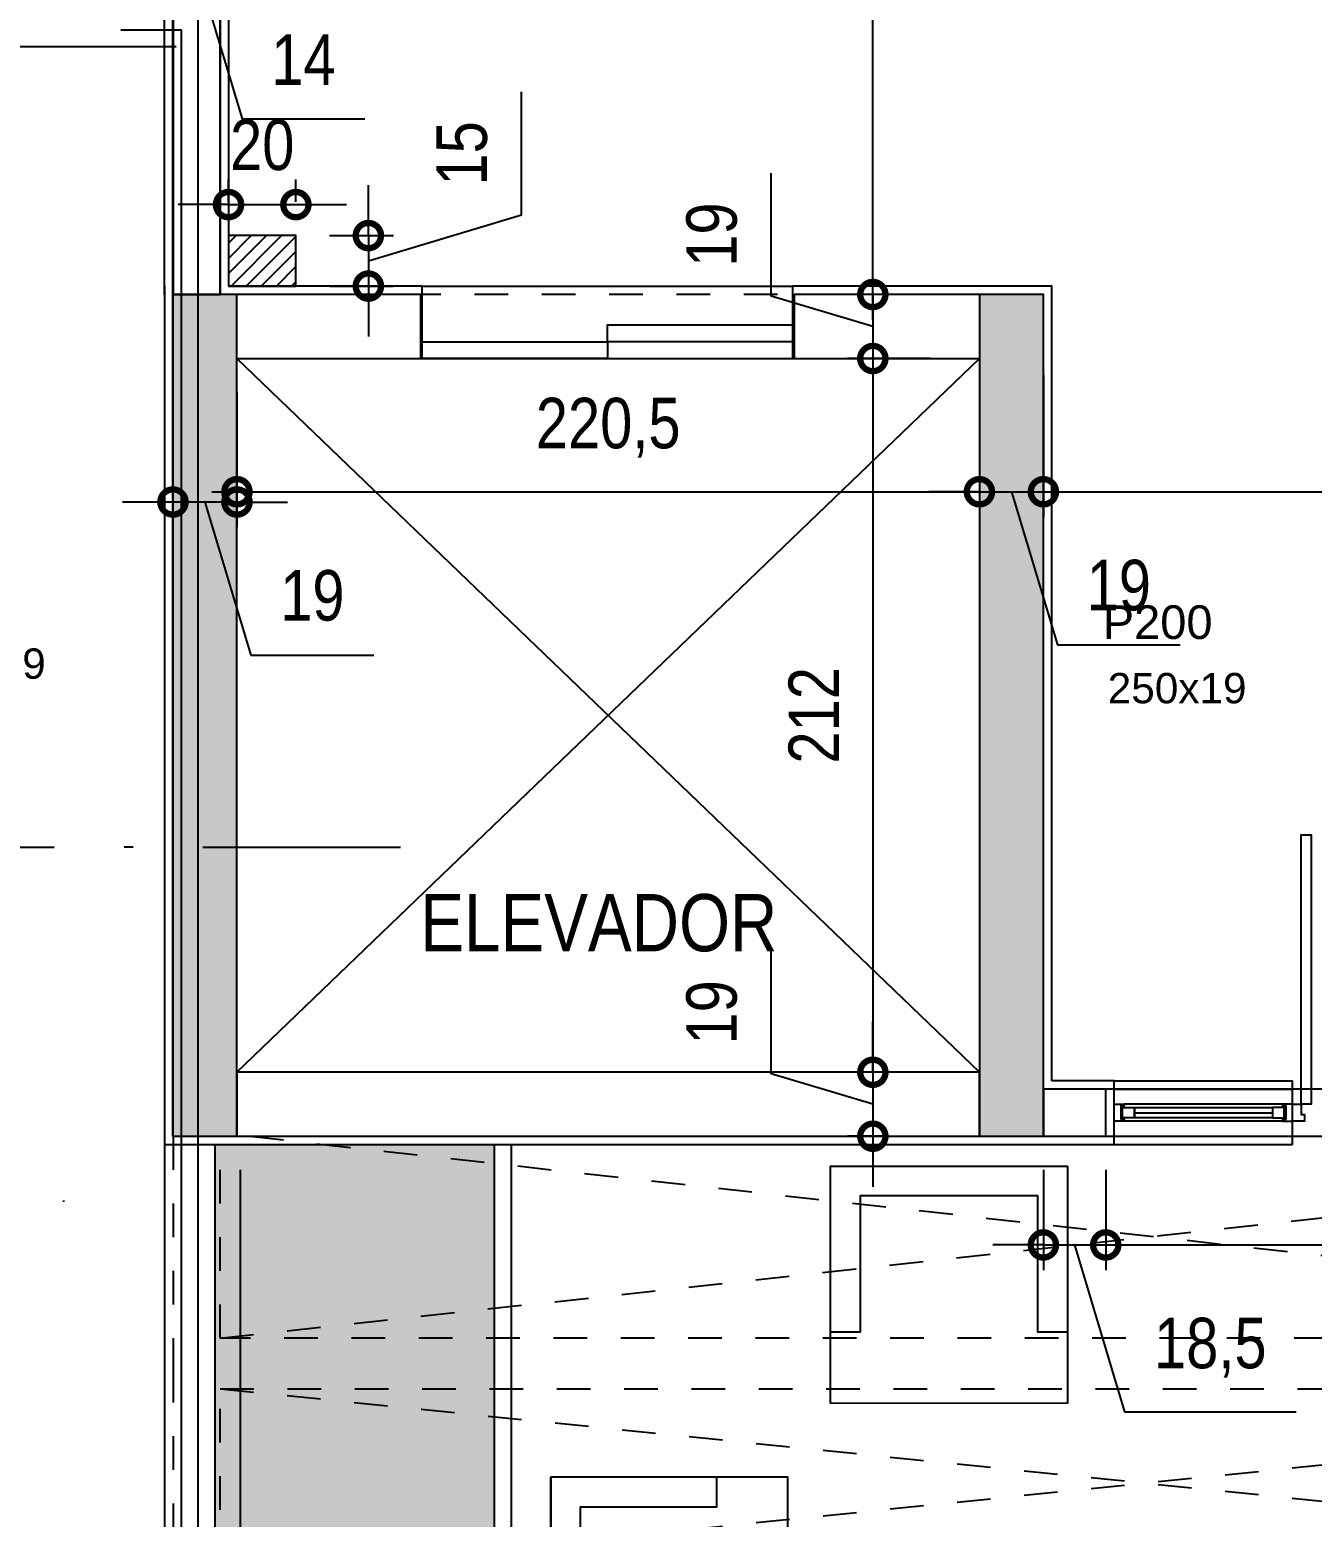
# Model space of a CAD drawing. Header units: metres. Extents: x -154 to 570, y -18 to 184.
# Drawn here: x -29.979 to -26.17, y 0.908 to 5.326 of the extents above; entities that cross this region are included whole.
import ezdxf
from ezdxf.enums import TextEntityAlignment as Align

# ---------------------------------------------------------------- set-up
doc = ezdxf.new("R2010")
doc.units = ezdxf.units.M
doc.header["$PDMODE"] = 1
for name, pattern in [('DASHDOT', [1, 0.5, -0.25, 0, -0.25]), ('DASHEDX2', [1.5, 1, -0.5]), ('ESTILO_TQS_0001', [1, 0.7, -0.3])]:
    doc.linetypes.add(name, pattern=pattern)
for name, color, linetype in [('1', 232, 'DASHEDX2'), ('12', 232, 'Continuous'), ('201', 232, 'ESTILO_TQS_0001'), ('4', 2, 'Continuous'), ('5', 2, 'Continuous'), ('67', 175, 'Continuous'), ('9', 232, 'Continuous'), ('ARQ-ALV ACAB', 4, 'Continuous'), ('ARQ-ALV OSSO', 5, 'Continuous'), ('ARQ-AUX', 7, 'Continuous'), ('ARQ-AUX1', 1, 'Continuous'), ('ARQ-CAX @ 1', 1, 'Continuous'), ('ARQ-DIM - EMBASAM', 2, 'Continuous'), ('ARQ-DIM EMBASAM', 2, 'Continuous'), ('ARQ-ENCH', 1, 'Continuous'), ('ARQ-PRJ', 7, 'DASHEDX2'), ('ARQ-SIM', 1, 'Continuous'), ('ARQ-TXT - EMBASAM', 2, 'Continuous'), ('BRA-AI-Base TERREO 2$0$AI-Mob', 7, 'Continuous'), ('LINHA02', 7, 'Continuous'), ('MOBIL-I', 7, 'Continuous'), ('PA-GRADIL', 7, 'Continuous'), ('PA-PAISAGISMO', 7, 'Continuous'), ('PA-PLANTIO', 84, 'DASHDOT')]:
    doc.layers.add(name, color=color, linetype=linetype)
doc.styles.add('Adesa', font='ARIALN.TTF')
doc.styles.get("Standard").update_dxf_attribs({"font": 'arial.ttf'})
doc.dimstyles.new('ADESA 1-0075', dxfattribs={"dimtxt": 0.15, "dimasz": 0.15, "dimexe": 0.075, "dimexo": 0.1, "dimgap": 0.1, "dimtad": 1, "dimdec": 1, "dimlfac": 100, "dimzin": 12, "dimtxsty": 'Adesa', "dimblk": 'DOTSMALL', "dimcen": 1, "dimdle": 0.075, "dimclrd": 1, "dimclre": 1, "dimclrt": 256, "dimazin": 3, "dimtm": 1e-09, "dimtfac": 1, "dimtdec": 1, "dimtmove": 1, "dimatfit": 0, "dimldrblk": 'DOTSMALL', "dimfxl": 0.8, "dimtvp": 2, "dimtolj": 1, "dimtzin": 0, "dimarcsym": 0})

# ---------------------------------------------------------------- blocks, each defined once
blk = doc.blocks.new('_DotSmall')
at = {"color": 0, "linetype": 'ByBlock', "const_width": 0.5}
blk.add_lwpolyline([(-0.0625, 0, 1), (0.0625, 0, 1)], format="xyb", close=True, dxfattribs=at)
blk = doc.blocks.new('*D11')
at = {"layer": 'ARQ-DIM EMBASAM', "color": 1, "lineweight": -2, "transparency": 16777216}
for p, q in [((-27.7765, 4.5347), (-27.7765, 4.8997)), ((-27.4749, 4.5393), (-27.4749, 4.6893)), ((-27.4749, 4.4443), (-27.7765, 4.5347)), ((-27.4441, 4.5393), (-27.5499, 4.5393)), ((-27.4749, 4.5393), (-27.4749, 4.3492)), ((-27.4749, 4.5393), (-27.4749, 4.3492)), ((-27.304, 4.3492), (-27.5499, 4.3492)), ((-27.4749, 4.3492), (-27.4749, 4.1992))]:
    blk.add_line(p, q, dxfattribs=at)
at = {"layer": 'Defpoints', "color": 0, "transparency": 16777216}
for p in [(-27.3441, 4.5393), (-27.4749, 4.3492), (-27.204, 4.3492, 0)]:
    blk.add_point(p, dxfattribs=at)
at = {"layer": 'ARQ-DIM EMBASAM', "color": 1, "lineweight": -2, "transparency": 16777216, "xscale": 0.15, "yscale": 0.15, "zscale": 0.15}
for p, rotation in [((-27.4749, 4.5393), 270), ((-27.4749, 4.3492), 90)]:
    blk.add_blockref('_DotSmall', p, dxfattribs=dict(at, rotation=rotation))
at = {"layer": 'ARQ-DIM EMBASAM', "transparency": 16777216, "insert": (-27.953, 4.7172), "char_height": 0.15, "attachment_point": 5, "rotation": 90, "style": 'Adesa'}
blk.add_mtext('\\A1;19', dxfattribs=at)
blk = doc.blocks.new('*D12')
at = {"layer": 'ARQ-DIM EMBASAM', "color": 1, "lineweight": -2, "transparency": 16777216}
for p, q in [((-27.4749, 4.4242), (-27.4749, 2.1543)), ((-27.4441, 4.3492), (-27.5499, 4.3492)), ((-27.4395, 2.2293), (-27.5499, 2.2293))]:
    blk.add_line(p, q, dxfattribs=at)
at = {"layer": 'Defpoints', "color": 0, "transparency": 16777216}
for p in [(-27.3441, 4.3492, 0), (-27.4749, 2.2293), (-27.3395, 2.2293, 0)]:
    blk.add_point(p, dxfattribs=at)
at = {"layer": 'ARQ-DIM EMBASAM', "color": 1, "lineweight": -2, "transparency": 16777216, "xscale": 0.15, "yscale": 0.15, "zscale": 0.15}
for p, rotation in [((-27.4749, 4.3492), 90), ((-27.4749, 2.2293), 270)]:
    blk.add_blockref('_DotSmall', p, dxfattribs=dict(at, rotation=rotation))
at = {"layer": 'ARQ-DIM EMBASAM', "transparency": 16777216, "insert": (-27.6502, 3.2893), "char_height": 0.15, "attachment_point": 5, "rotation": 90, "style": 'Adesa'}
blk.add_mtext('\\A1;212', dxfattribs=at)
blk = doc.blocks.new('*D10')
at = {"layer": 'ARQ-DIM EMBASAM', "color": 1, "lineweight": -2, "transparency": 16777216}
for p, q in [((-27.7765, 2.2248), (-27.7765, 2.5897)), ((-27.4749, 2.2293), (-27.4749, 2.3793)), ((-27.4749, 2.1343), (-27.7765, 2.2248)), ((-27.4441, 2.2293), (-27.5499, 2.2293)), ((-27.4749, 2.2293), (-27.4749, 2.0393)), ((-27.4749, 2.2293), (-27.4749, 2.0393)), ((-27.4441, 2.0393), (-27.5499, 2.0393)), ((-27.4749, 2.0393), (-27.4749, 1.8893))]:
    blk.add_line(p, q, dxfattribs=at)
at = {"layer": 'Defpoints', "color": 0, "transparency": 16777216}
for p in [(-27.3441, 2.2293, 0), (-27.4749, 2.0393), (-27.3441, 2.0393, 0)]:
    blk.add_point(p, dxfattribs=at)
at = {"layer": 'ARQ-DIM EMBASAM', "color": 1, "lineweight": -2, "transparency": 16777216, "xscale": 0.15, "yscale": 0.15, "zscale": 0.15}
for p, rotation in [((-27.4749, 2.2293), 270), ((-27.4749, 2.0393), 90)]:
    blk.add_blockref('_DotSmall', p, dxfattribs=dict(at, rotation=rotation))
at = {"layer": 'ARQ-DIM EMBASAM', "transparency": 16777216, "insert": (-27.953, 2.4072), "char_height": 0.15, "attachment_point": 5, "rotation": 90, "style": 'Adesa'}
blk.add_mtext('\\A1;19', dxfattribs=at)
blk = doc.blocks.new('*D13')
at = {"layer": 'ARQ-DIM EMBASAM', "color": 1, "lineweight": -2, "transparency": 16777216}
for p, q in [((-29.3634, 4.2492), (-29.3634, 3.8785)), ((-27.1584, 4.2492), (-27.1584, 3.8785)), ((-29.4384, 3.9535), (-27.0834, 3.9535))]:
    blk.add_line(p, q, dxfattribs=at)
at = {"layer": 'Defpoints', "color": 0, "transparency": 16777216}
for p in [(-29.3634, 4.3492, 0), (-27.1584, 4.3492, 0), (-27.1584, 3.9535)]:
    blk.add_point(p, dxfattribs=at)
at = {"layer": 'ARQ-DIM EMBASAM', "color": 1, "lineweight": -2, "transparency": 16777216, "xscale": 0.15, "yscale": 0.15, "zscale": 0.15, "rotation": 180}
blk.add_blockref('_DotSmall', (-29.3634, 3.9535), dxfattribs=at)
at = {"layer": 'ARQ-DIM EMBASAM', "color": 1, "lineweight": -2, "transparency": 16777216, "xscale": 0.15, "yscale": 0.15, "zscale": 0.15}
blk.add_blockref('_DotSmall', (-27.1584, 3.9535), dxfattribs=at)
at = {"layer": 'ARQ-DIM EMBASAM', "transparency": 16777216, "insert": (-28.2609, 4.1436), "char_height": 0.15, "attachment_point": 5, "style": 'Adesa'}
blk.add_mtext('\\A1;220,5', dxfattribs=at)
blk = doc.blocks.new('*D14')
at = {"layer": 'ARQ-DIM EMBASAM', "color": 1, "lineweight": -2, "transparency": 16777216}
for p, q in [((-29.3634, 4.0064), (-29.3634, 3.848)), ((-29.5534, 3.9759), (-29.5534, 3.848)), ((-29.5534, 3.923), (-29.7034, 3.923)), ((-29.3634, 3.923), (-29.5534, 3.923)), ((-29.3634, 3.923), (-29.5534, 3.923)), ((-29.4584, 3.923), (-29.3219, 3.4682)), ((-29.3634, 3.923), (-29.2134, 3.923)), ((-29.3219, 3.4682), (-28.957, 3.4682))]:
    blk.add_line(p, q, dxfattribs=at)
at = {"layer": 'Defpoints', "color": 0, "transparency": 16777216}
for p in [(-29.5534, 4.0759, 0), (-29.3634, 4.1064), (-29.5534, 3.923)]:
    blk.add_point(p, dxfattribs=at)
at = {"layer": 'ARQ-DIM EMBASAM', "color": 1, "lineweight": -2, "transparency": 16777216, "xscale": 0.15, "yscale": 0.15, "zscale": 0.15}
blk.add_blockref('_DotSmall', (-29.5534, 3.923), dxfattribs=at)
at = {"layer": 'ARQ-DIM EMBASAM', "color": 1, "lineweight": -2, "transparency": 16777216, "xscale": 0.15, "yscale": 0.15, "zscale": 0.15, "rotation": 180}
blk.add_blockref('_DotSmall', (-29.3634, 3.923), dxfattribs=at)
at = {"layer": 'ARQ-DIM EMBASAM', "transparency": 16777216, "insert": (-29.1395, 3.6448), "char_height": 0.15, "attachment_point": 5, "style": 'Adesa'}
blk.add_mtext('\\A1;19', dxfattribs=at)
blk = doc.blocks.new('*D15')
at = {"layer": 'ARQ-DIM EMBASAM', "color": 1, "lineweight": -2, "transparency": 16777216}
for p, q in [((-26.9684, 4.3009), (-26.9684, 3.8785)), ((-27.1584, 4.0064), (-27.1584, 3.8785)), ((-27.1584, 3.9535), (-27.3084, 3.9535)), ((-27.1584, 3.9535), (-26.9684, 3.9535)), ((-27.1584, 3.9535), (-26.9684, 3.9535)), ((-27.0634, 3.9535), (-26.9269, 3.4987)), ((-26.9684, 3.9535), (-26.8184, 3.9535)), ((-26.9269, 3.4987), (-26.562, 3.4987))]:
    blk.add_line(p, q, dxfattribs=at)
at = {"layer": 'Defpoints', "color": 0, "transparency": 16777216}
for p in [(-26.9684, 4.4009, 0), (-27.1584, 4.1064), (-26.9684, 3.9535)]:
    blk.add_point(p, dxfattribs=at)
at = {"layer": 'ARQ-DIM EMBASAM', "color": 1, "lineweight": -2, "transparency": 16777216, "xscale": 0.15, "yscale": 0.15, "zscale": 0.15}
blk.add_blockref('_DotSmall', (-27.1584, 3.9535), dxfattribs=at)
at = {"layer": 'ARQ-DIM EMBASAM', "color": 1, "lineweight": -2, "transparency": 16777216, "xscale": 0.15, "yscale": 0.15, "zscale": 0.15, "rotation": 180}
blk.add_blockref('_DotSmall', (-26.9684, 3.9535), dxfattribs=at)
at = {"layer": 'ARQ-DIM EMBASAM', "transparency": 16777216, "insert": (-26.7445, 3.6753), "char_height": 0.15, "attachment_point": 5, "style": 'Adesa'}
blk.add_mtext('\\A1;19', dxfattribs=at)
blk = doc.blocks.new('*U47')
blk.add_line((-0.45, 0), (0.35, 0))
for points in [[(0.35, -0.56), (0.35, 0), (-0.45, 0), (-0.45, -0.56), (-0.35, -0.56), (-0.35, -0.1), (0.25, -0.1), (0.25, -0.56)], [(-0.45, -0.8), (0.35, -0.8), (0.35, 0), (-0.45, 0)]]:
    blk.add_lwpolyline(points, close=True)
blk = doc.blocks.new('A$C1DAC590B')
blk.add_line((1.6682, 0), (0, 0))
for points in [[(1.6682, 0.704), (0, 0.704), (0, 0), (1.6682, 0)], [(0, 0.4928), (0, 0), (1.6682, 0), (1.6682, 0.4928), (1.5802, 0.4928), (1.5802, 0.088), (0.088, 0.088), (0.088, 0.4928)]]:
    blk.add_lwpolyline(points, close=True)
blk = doc.blocks.new('A$C23B574F5')
at = {"layer": 'PA-PLANTIO'}
h = blk.add_hatch(dxfattribs=at)
h.set_pattern_fill('DOTS', color=256, scale=0.075, style=0)
h.set_pattern_definition([(0, (0, -0.01015), (0.05953125, 0.1190625), [0, -0.1190625])])
edge = h.paths.add_edge_path()
edge.add_line((-21.4054, 9.3849), (-21.4054, -2.835))
edge.add_line((-21.4054, -2.835), (-29.4284, -2.835))
edge.add_line((-29.4284, -2.835), (-29.4284, -1.8743))
edge.add_line((-29.4284, -1.8743), (-29.4284, 2.0143))
edge.add_line((-29.4284, 2.0143), (-28.5993, 2.0143))
edge.add_line((-28.5993, 2.0143), (-28.5993, -1.8743))
edge.add_line((-28.5993, -1.8743), (-23.7584, -1.8743))
edge.add_line((-23.7584, -1.8743), (-23.7584, 7.2191))
edge.add_arc((-21.5926, 7.2191), 2.1658, 90, 180, ccw=False)
edge.add_line((-21.5926, 9.3849), (-21.4054, 9.3849))
at = {"layer": 'LINHA02', "color": 8}
blk.add_line((-29.8789, 1.8488, -0.0013), (-29.8789, 1.844, -0.0013), dxfattribs=at)
at = {"layer": 'PA-GRADIL'}
for p, q in [((-29.4784, -1.8243, -0.0027), (-29.4784, 5.3757, -0.0002)), ((-29.7087, 5.3257, -0.0003), (-29.5284, 5.3257, -0.0003)), ((-29.5284, -1.7743, -0.0027), (-29.5284, 5.3257, -0.0003))]:
    blk.add_line(p, q, dxfattribs=at)
at = {"layer": 'PA-PAISAGISMO'}
for p, q in [((-40.5439, 5.2757, -0.0013), (-29.5439, 5.2757, -0.0013)), ((-29.5784, 2.0143), (-29.5784, -1.7243)), ((-29.4284, -1.8743, -0.0013), (-29.4284, 2.0143)), ((-28.5493, 2.0143), (-28.5493, -1.8243)), ((-29.3534, 1.9394), (-29.3534, -1.7992))]:
    blk.add_line(p, q, dxfattribs=at)
blk.add_lwpolyline([(-28.5993, 2.0143), (-28.5993, -1.8743)], dxfattribs=at)
at = {"layer": 'BRA-AI-Base TERREO 2$0$AI-Mob', "xscale": -0.8800000000000002, "yscale": 0.8800000000000002, "zscale": 0.8800000000000002, "rotation": 359.9547615027936}
blk.add_blockref('*U47', (-27.2924, 1.9502), dxfattribs=at)
at = {"layer": 'MOBIL-I', "rotation": 270}
blk.add_blockref('A$C1DAC590B', (-28.4314, 1.0265), dxfattribs=at)
blk = doc.blocks.new('*D55')
at = {"layer": 'ARQ-DIM EMBASAM', "color": 1, "lineweight": -2, "transparency": 16777216}
for p, q in [((-26.9684, 4.0323), (-26.9684, 3.8785)), ((-23.9234, 4.0535), (-23.9234, 3.8785)), ((-27.0434, 3.9535), (-23.8484, 3.9535))]:
    blk.add_line(p, q, dxfattribs=at)
at = {"layer": 'Defpoints', "color": 0, "transparency": 16777216}
for p in [(-23.9234, 4.1535), (-26.9684, 4.1323, 0), (-23.9234, 3.9535)]:
    blk.add_point(p, dxfattribs=at)
at = {"layer": 'ARQ-DIM EMBASAM', "color": 1, "lineweight": -2, "transparency": 16777216, "xscale": 0.15, "yscale": 0.15, "zscale": 0.15, "rotation": 180}
blk.add_blockref('_DotSmall', (-26.9684, 3.9535), dxfattribs=at)
at = {"layer": 'ARQ-DIM EMBASAM', "color": 1, "lineweight": -2, "transparency": 16777216, "xscale": 0.15, "yscale": 0.15, "zscale": 0.15}
blk.add_blockref('_DotSmall', (-23.9234, 3.9535), dxfattribs=at)
at = {"layer": 'ARQ-DIM EMBASAM', "transparency": 16777216, "insert": (-25.4459, 4.1436), "char_height": 0.15, "attachment_point": 5, "style": 'Adesa'}
blk.add_mtext('\\A1;304,5', dxfattribs=at)
blk = doc.blocks.new('*D56')
at = {"layer": 'ARQ-DIM EMBASAM', "color": 1, "lineweight": -2, "transparency": 16777216}
for p, q in [((-27.4749, 4.4643), (-27.4749, 7.1244)), ((-27.0684, 7.0494), (-27.5499, 7.0494)), ((-27.0684, 4.5393), (-27.5499, 4.5393))]:
    blk.add_line(p, q, dxfattribs=at)
at = {"layer": 'Defpoints', "color": 0, "transparency": 16777216}
for p in [(-27.4749, 7.0494), (-26.9684, 7.0494, 0), (-26.9684, 4.5393)]:
    blk.add_point(p, dxfattribs=at)
at = {"layer": 'ARQ-DIM EMBASAM', "color": 1, "lineweight": -2, "transparency": 16777216, "xscale": 0.15, "yscale": 0.15, "zscale": 0.15}
for p, rotation in [((-27.4749, 7.0494), 90), ((-27.4749, 4.5393), 270)]:
    blk.add_blockref('_DotSmall', p, dxfattribs=dict(at, rotation=rotation))
at = {"layer": 'ARQ-DIM EMBASAM', "transparency": 16777216, "insert": (-27.6515, 5.7944), "char_height": 0.15, "attachment_point": 5, "rotation": 90, "style": 'Adesa'}
blk.add_mtext('\\A1;251', dxfattribs=at)
blk = doc.blocks.new('*D57')
at = {"layer": 'ARQ-DIM EMBASAM', "color": 1, "lineweight": -2, "transparency": 16777216}
for p, q in [((-26.7832, 1.9393), (-26.7832, 1.6415)), ((-24.0234, 1.9393), (-24.0234, 1.6415)), ((-26.8582, 1.7165), (-23.9484, 1.7165))]:
    blk.add_line(p, q, dxfattribs=at)
at = {"layer": 'Defpoints', "color": 0, "transparency": 16777216}
for p in [(-26.7832, 2.0393), (-24.0234, 2.0393), (-24.0234, 1.7165)]:
    blk.add_point(p, dxfattribs=at)
at = {"layer": 'ARQ-DIM EMBASAM', "color": 1, "lineweight": -2, "transparency": 16777216, "xscale": 0.15, "yscale": 0.15, "zscale": 0.15, "rotation": 180}
blk.add_blockref('_DotSmall', (-26.7832, 1.7165), dxfattribs=at)
at = {"layer": 'ARQ-DIM EMBASAM', "color": 1, "lineweight": -2, "transparency": 16777216, "xscale": 0.15, "yscale": 0.15, "zscale": 0.15}
blk.add_blockref('_DotSmall', (-24.0234, 1.7165), dxfattribs=at)
at = {"layer": 'ARQ-DIM EMBASAM', "transparency": 16777216, "insert": (-25.4033, 1.8931), "char_height": 0.15, "attachment_point": 5, "style": 'Adesa'}
blk.add_mtext('\\A1;276', dxfattribs=at)
blk = doc.blocks.new('*D69')
at = {"layer": 'ARQ-DIM - EMBASAM', "color": 1, "lineweight": -2, "transparency": 16777216}
for p, q in [((-26.9684, 1.9393), (-26.9684, 1.6415)), ((-26.7832, 1.9393), (-26.7832, 1.6415)), ((-26.9684, 1.7165), (-27.1184, 1.7165)), ((-26.9684, 1.7165), (-26.7832, 1.7165)), ((-26.9684, 1.7165), (-26.7832, 1.7165)), ((-26.8758, 1.7165), (-26.7271, 1.2211)), ((-26.7832, 1.7165), (-26.6332, 1.7165)), ((-26.7271, 1.2211), (-26.2182, 1.2211))]:
    blk.add_line(p, q, dxfattribs=at)
at = {"layer": 'Defpoints', "color": 0, "transparency": 16777216}
for p in [(-26.9684, 2.0393), (-26.7832, 2.0393), (-26.7832, 1.7165)]:
    blk.add_point(p, dxfattribs=at)
at = {"layer": 'ARQ-DIM - EMBASAM', "color": 1, "lineweight": -2, "transparency": 16777216, "xscale": 0.15, "yscale": 0.15, "zscale": 0.15}
blk.add_blockref('_DotSmall', (-26.9684, 1.7165), dxfattribs=at)
at = {"layer": 'ARQ-DIM - EMBASAM', "color": 1, "lineweight": -2, "transparency": 16777216, "xscale": 0.15, "yscale": 0.15, "zscale": 0.15, "rotation": 180}
blk.add_blockref('_DotSmall', (-26.7832, 1.7165), dxfattribs=at)
at = {"layer": 'ARQ-DIM - EMBASAM', "transparency": 16777216, "insert": (-26.4727, 1.4112), "char_height": 0.15, "attachment_point": 5, "style": 'Adesa'}
blk.add_mtext('\\A1;18,5', dxfattribs=at)
blk = doc.blocks.new('*D71')
at = {"layer": 'ARQ-DIM - EMBASAM', "color": 1, "lineweight": -2, "transparency": 16777216}
for p, q in [((-29.5534, 5.5125), (-29.7034, 5.5125)), ((-29.5534, 5.5125), (-29.4134, 5.5125)), ((-29.5534, 5.5125), (-29.4134, 5.5125)), ((-29.5534, 5.4894), (-29.5534, 5.4375)), ((-29.4834, 5.5125), (-29.3481, 5.0616)), ((-29.4134, 5.5125), (-29.2634, 5.5125)), ((-29.4134, 5.4894), (-29.4134, 5.4375)), ((-29.3481, 5.0616), (-28.9839, 5.0616))]:
    blk.add_line(p, q, dxfattribs=at)
at = {"layer": 'Defpoints', "color": 0, "transparency": 16777216}
for p in [(-29.5534, 5.5894), (-29.4134, 5.5894), (-29.4134, 5.5125)]:
    blk.add_point(p, dxfattribs=at)
at = {"layer": 'ARQ-DIM - EMBASAM', "color": 1, "lineweight": -2, "transparency": 16777216, "xscale": 0.15, "yscale": 0.15, "zscale": 0.15}
blk.add_blockref('_DotSmall', (-29.5534, 5.5125), dxfattribs=at)
at = {"layer": 'ARQ-DIM - EMBASAM', "color": 1, "lineweight": -2, "transparency": 16777216, "xscale": 0.15, "yscale": 0.15, "zscale": 0.15, "rotation": 180}
blk.add_blockref('_DotSmall', (-29.4134, 5.5125), dxfattribs=at)
at = {"layer": 'ARQ-DIM - EMBASAM', "transparency": 16777216, "insert": (-29.166, 5.2369), "char_height": 0.15, "attachment_point": 5, "style": 'Adesa'}
blk.add_mtext('\\A1;14', dxfattribs=at)
blk = doc.blocks.new('*U16')
for points in [[(0.025, 0), (0.025, 0.8), (0.055, 0.8), (0.055, 0)], [(1.625, 0), (1.625, 0.8002), (1.595, 0.8002), (1.595, 0)], [(0, 0), (0.025, 0), (0.025, -0.03), (0.035, -0.03), (0.035, -0.05), (0, -0.05), (0, 0)], [(1.65, 0), (1.625, 0), (1.625, -0.03), (1.615, -0.03), (1.615, -0.05), (1.65, -0.05), (1.65, 0)]]:
    blk.add_lwpolyline(points, close=True)
at = {"layer": 'ARQ-PRJ'}
for centre, start, end in [((0.0505, 0.0258), 358.0926, 91.8822), ((1.5995, 0.0258), 88.1178, 181.9074)]:
    blk.add_arc(centre, 0.775, start, end, dxfattribs=at)
blk = doc.blocks.new('*U121')
at = {"color": 0, "linetype": 'ByBlock', "ltscale": 0.5}
for points in [[(0.02, -0.045), (0.02, -0.045), (0.02, -0.045), (0.02, -0.045), (0.02, -0.045), (0.02, -0.045), (0.02, -0.045), (0.02, -0.045), (0.02, -0.045), (0.03, -0.045), (0.03, -0.05), (0, -0.05), (0, 0), (0.03, 0), (0.03, -0.005), (0.02, -0.005), (0.02, -0.045)], [(0.51, -0.045), (0.51, -0.045), (0.51, -0.045), (0.51, -0.045), (0.51, -0.045), (0.51, -0.045), (0.51, -0.045), (0.51, -0.045), (0.51, -0.045), (0.5, -0.045), (0.5, -0.05), (0.53, -0.05), (0.53, 0), (0.5, 0), (0.5, -0.005), (0.51, -0.005), (0.51, -0.045)], [(0.025, -0.01), (0.06, -0.01), (0.06, -0.04), (0.025, -0.04)], [(0.505, -0.01), (0.47, -0.01), (0.47, -0.04), (0.505, -0.04)]]:
    blk.add_lwpolyline(points, close=True, dxfattribs=at)
at = {"color": 8, "linetype": 'ByBlock', "ltscale": 0.5}
for points in [[(0.5, 0), (0.03, 0)], [(0.5, -0.05), (0.03, -0.05)]]:
    blk.add_lwpolyline(points, dxfattribs=at)
at = {"color": 7, "linetype": 'ByBlock', "ltscale": 0.5}
blk.add_lwpolyline([(0.47, -0.01), (0.47, -0.04), (0.06, -0.04), (0.06, -0.01)], close=True, dxfattribs=at)
blk.add_lwpolyline([(0.06, -0.025), (0.47, -0.025)], dxfattribs=at)
blk = doc.blocks.new('ADESA-SIM CORT')
at = {"color": 3}
blk.add_lwpolyline([(1.7121, 0.3673), (1.4, 0.0861), (2.1, 0.0861), (1.7879, 0.3673)], dxfattribs=at)
blk.add_lwpolyline([(1.7879, 0.3673, 0.267949), (1.7121, 0.3673)], format="xyb", dxfattribs=at)
at = {"color": 2}
for points in [[(0.5212, 0), (0, 0)], [(0.7058, 0), (0.7293, 0)], [(2.1397, 0), (0.9139, 0)]]:
    blk.add_lwpolyline(points, dxfattribs=at)
at = {"color": 3, "style": 'Adesa'}
blk.add_attdef('A', text='', height=0.35, dxfattribs=at).set_placement((1.7393, -0.3247), align=Align.MIDDLE_CENTER)
blk = doc.blocks.new('*D108')
at = {"layer": 'ARQ-DIM - EMBASAM', "color": 1, "lineweight": -2, "transparency": 16777216}
for p, q in [((-29.3884, 4.8143), (-29.3884, 4.8813)), ((-29.1884, 4.8143), (-29.1884, 4.8813)), ((-29.3884, 4.8063), (-29.5384, 4.8063)), ((-29.3884, 4.8063), (-29.1884, 4.8063)), ((-29.1884, 4.8063), (-29.0384, 4.8063))]:
    blk.add_line(p, q, dxfattribs=at)
at = {"layer": 'Defpoints', "color": 0, "transparency": 16777216}
for p in [(-29.1884, 4.8063), (-29.3884, 4.7143), (-29.1884, 4.7143)]:
    blk.add_point(p, dxfattribs=at)
at = {"layer": 'ARQ-DIM - EMBASAM', "color": 1, "lineweight": -2, "transparency": 16777216, "xscale": 0.15, "yscale": 0.15, "zscale": 0.15}
blk.add_blockref('_DotSmall', (-29.3884, 4.8063), dxfattribs=at)
at = {"layer": 'ARQ-DIM - EMBASAM', "color": 1, "lineweight": -2, "transparency": 16777216, "xscale": 0.15, "yscale": 0.15, "zscale": 0.15, "rotation": 180}
blk.add_blockref('_DotSmall', (-29.1884, 4.8063), dxfattribs=at)
at = {"layer": 'ARQ-DIM - EMBASAM', "transparency": 16777216, "insert": (-29.2884, 4.9829), "char_height": 0.15, "attachment_point": 5, "style": 'Adesa'}
blk.add_mtext('\\A1;20', dxfattribs=at)
blk = doc.blocks.new('*D109')
at = {"layer": 'ARQ-DIM - EMBASAM', "color": 1, "lineweight": -2, "transparency": 16777216}
for p, q in [((-28.5184, 4.7757), (-28.5184, 5.1413)), ((-28.9731, 4.7143), (-28.9731, 4.8643)), ((-28.9731, 4.6393), (-28.5184, 4.7757)), ((-29.0884, 4.7143), (-28.8981, 4.7143)), ((-28.9731, 4.7143), (-28.9731, 4.5643)), ((-28.9731, 4.7143), (-28.9731, 4.5643)), ((-29.0884, 4.5643), (-28.8981, 4.5643)), ((-28.9731, 4.5643), (-28.9731, 4.4143))]:
    blk.add_line(p, q, dxfattribs=at)
at = {"layer": 'Defpoints', "color": 0, "transparency": 16777216}
for p in [(-29.1884, 4.7143), (-29.1884, 4.5643), (-28.9731, 4.5643)]:
    blk.add_point(p, dxfattribs=at)
at = {"layer": 'ARQ-DIM - EMBASAM', "color": 1, "lineweight": -2, "transparency": 16777216, "xscale": 0.15, "yscale": 0.15, "zscale": 0.15}
for p, rotation in [((-28.9731, 4.7143), 270), ((-28.9731, 4.5643), 90)]:
    blk.add_blockref('_DotSmall', p, dxfattribs=dict(at, rotation=rotation))
at = {"layer": 'ARQ-DIM - EMBASAM', "transparency": 16777216, "insert": (-28.695, 4.9585), "char_height": 0.15, "attachment_point": 5, "rotation": 90, "style": 'Adesa'}
blk.add_mtext('\\A1;15', dxfattribs=at)
blk = doc.blocks.new('est-ex-07-6sb-r01-acesso')
h = blk.add_hatch(color=8)
h.dxf.hatch_style = 1
h.paths.add_polyline_path([(-2955.34, -300.02), (-2936.34, -300.02), (-2936.34, -281.02), (-2955.34, -281.02)])
h.paths.add_polyline_path([(-2397.34, -300.02), (-2378.34, -300.02), (-2378.34, -281.02), (-2397.34, -281.02)])
h.paths.add_polyline_path([(-2397.34, 203.92), (-2378.34, 203.92), (-2378.34, 222.92), (-2397.34, 222.92)])
h.paths.add_polyline_path([(-2696.85, 203.92), (-2696.85, 453.92), (-2715.85, 453.92), (-2715.85, 203.92)])
h.paths.add_polyline_path([(-2936.35, 203.92), (-2936.35, 453.92), (-2955.35, 453.92), (-2955.35, 203.92)])
h.paths.add_polyline_path([(-2955.34, 699.93), (-2936.34, 699.93), (-2936.34, 718.93), (-2955.34, 718.93)])
h.paths.add_polyline_path([(-2397.34, 699.93), (-2378.34, 699.93), (-2378.34, 718.93), (-2397.34, 718.93)])
at = {"layer": '1'}
for p, q in [((-2941.34, 143.92), (-2392.34, 203.92)), ((-2932.49, 203.92), (-2392.34, 143.92)), ((-2941.34, 72.92), (-2392.34, 128.92)), ((-2941.34, 128.92), (-2392.34, 72.92))]:
    blk.add_line(p, q, dxfattribs=at)
for points in [[(-2955.34, 699.93), (-2955.34, 453.92)], [(-2941.34, 453.92), (-2941.34, 699.93)], [(-2715.85, 222.92), (-2936.35, 222.92)], [(-2397.34, 217.92), (-2696.85, 217.92)], [(-2955.34, 203.92), (-2955.34, 134.79)], [(-2941.34, 143.92), (-2941.34, 203.92)], [(-2936.35, 203.92), (-2715.85, 203.92)], [(-2696.85, 203.92), (-2397.34, 203.92)], [(-2392.34, 143.92), (-2941.34, 143.92)], [(-2955.34, 134.79), (-2955.34, 64.66)], [(-2941.34, 72.92), (-2941.34, 128.92)], [(-2941.34, 128.92), (-2392.34, 128.92)]]:
    blk.add_lwpolyline(points, dxfattribs=at)
at = {"layer": '201', "linetype": 'ESTILO_TQS_0001'}
blk.add_lwpolyline([(-2715.85, 453.92), (-2936.35, 453.92)], dxfattribs=at)
at = {"layer": '4', "linetype": 'Continuous'}
blk.add_lwpolyline([(-2936.35, 203.92), (-2936.35, 453.92), (-2955.35, 453.92), (-2955.35, 203.92), (-2936.35, 203.92)], dxfattribs=at)
blk.add_lwpolyline([(-2696.85, 203.92), (-2696.85, 453.92), (-2715.85, 453.92), (-2715.85, 203.92), (-2696.85, 203.92)], close=True, dxfattribs=at)
at = {"layer": '5', "linetype": 'Continuous'}
for points in [[(-2936.35, 203.92), (-2936.35, 453.92), (-2955.35, 453.92), (-2955.35, 203.92), (-2936.35, 203.92)], [(-2696.85, 203.92), (-2696.85, 453.92), (-2715.85, 453.92), (-2715.85, 203.92), (-2696.85, 203.92)]]:
    blk.add_lwpolyline(points, dxfattribs=at)
at = {"layer": '67'}
for points in [[(-2955.34, 453.92), (-2941.34, 453.92), (-2941.34, 699.93), (-2955.34, 699.93), (-2955.34, 453.92)], [(-2936.35, 203.92), (-2715.85, 203.92), (-2715.85, 222.92), (-2936.35, 222.92), (-2936.35, 203.92)], [(-2696.85, 203.92), (-2397.34, 203.92), (-2397.34, 217.92), (-2696.85, 217.92), (-2696.85, 203.92)]]:
    blk.add_lwpolyline(points, dxfattribs=at)
at = {"layer": '12', "linetype": 'Continuous'}
for p in [(-3034.38, 339.8), (-2677.75, 332.51)]:
    blk.add_text('250x19', height=9, dxfattribs=at).set_placement(p)
at = {"layer": '9', "linetype": 'Continuous'}
blk.add_text('P200', height=10, dxfattribs=at).set_placement((-2679.23, 351.61))

msp = doc.modelspace()

# ---------------------------------------------------------------- hatches: boundary and pattern name
at = {"layer": 'ARQ-ENCH'}
h = msp.add_hatch(dxfattribs=at)
h.set_pattern_fill('ANSI31', color=256, scale=0.01)
h.paths.add_polyline_path([(-29.3884, 4.5643), (-29.1884, 4.5643), (-29.1884, 4.7143), (-29.3884, 4.7143)])

# ---------------------------------------------------------------- linework, layer by layer
at = {"layer": 'ARQ-ALV ACAB', "elevation": 0}
for points in [[(-29.5784, 4.5393), (-29.5784, 5.6144), (-29.3884, 5.6144), (-29.3884, 4.5643)], [(-29.5784, 4.5643), (-29.5784, 2.0143), (-26.9434, 2.0143)], [(-26.9434, 2.2043), (-26.9434, 4.5643), (-27.7134, 4.5643), (-27.7134, 4.3492)]]:
    msp.add_lwpolyline(points, dxfattribs=at)
at = {"layer": 'ARQ-ALV ACAB'}
for points in [[(-28.8133, 4.3492), (-28.8133, 4.5643), (-29.3884, 4.5643)], [(-26.9684, 2.0143), (-26.7582, 2.0143), (-26.7582, 2.2043), (-26.9434, 2.2043)], [(-26.7582, 2.2043), (-26.2282, 2.2043)], [(-26.2282, 2.0143), (-26.2282, 2.2043)], [(-26.7582, 2.0143), (-26.2282, 2.0143)]]:
    msp.add_lwpolyline(points, dxfattribs=at)
at = {"layer": 'ARQ-ALV OSSO'}
msp.add_line((-29.5534, 2.0393), (-29.5534, 4.5393), dxfattribs=at)
at = {"layer": 'ARQ-ALV OSSO', "elevation": 0}
for points in [[(-29.5534, 4.5393), (-29.5534, 5.5894), (-29.4134, 5.5894), (-29.4134, 4.5393)], [(-29.5534, 2.0393), (-26.9684, 2.0393), (-26.9684, 4.5393), (-27.7084, 4.5393)], [(-27.7134, 4.3492), (-27.1584, 4.3492), (-27.1584, 2.2293), (-29.3634, 2.2293), (-29.3634, 4.3492), (-28.8133, 4.3492)]]:
    msp.add_lwpolyline(points, dxfattribs=at)
at = {"layer": 'ARQ-ALV OSSO'}
for points in [[(-28.8183, 4.5393), (-29.5534, 4.5393)], [(-28.8183, 4.5393), (-28.8183, 4.3492)], [(-27.7084, 4.5393), (-27.7084, 4.3492)], [(-26.9684, 2.0393), (-26.7832, 2.0393), (-26.7832, 2.1793), (-26.9684, 2.1793)]]:
    msp.add_lwpolyline(points, dxfattribs=at)
at = {"layer": 'ARQ-AUX'}
for points in [[(-26.7582, 2.1793), (-26.2282, 2.1793)], [(-26.7582, 2.0393), (-26.2282, 2.0393)]]:
    msp.add_lwpolyline(points, dxfattribs=at)
at = {"layer": 'ARQ-AUX1'}
for p, q in [((-28.8133, 4.5643), (-27.7133, 4.5643)), ((-28.8133, 4.3492), (-27.7134, 4.3492))]:
    msp.add_line(p, q, dxfattribs=at)
at = {"layer": 'ARQ-AUX1', "elevation": 0}
for points in [[(-28.2633, 4.3992), (-28.2633, 4.4492), (-27.7134, 4.4492), (-27.7134, 4.3992)], [(-28.8133, 4.3492), (-28.8133, 4.3992), (-28.2634, 4.3992), (-28.2634, 4.3492)]]:
    msp.add_lwpolyline(points, close=True, dxfattribs=at)
for points in [[(-29.3634, 4.3492), (-27.1584, 2.2293)], [(-29.3634, 2.2293), (-27.1584, 4.3492)]]:
    msp.add_lwpolyline(points, dxfattribs=at)
at = {"layer": 'ARQ-ENCH'}
msp.add_lwpolyline([(-29.3884, 4.5643), (-29.1884, 4.5643), (-29.1884, 4.7143), (-29.3884, 4.7143)], close=True, dxfattribs=at)

# ---------------------------------------------------------------- block references
at = {"linetype": 'Continuous', "xscale": 0.01, "yscale": 0.01, "zscale": 0.01}
msp.add_blockref('est-ex-07-6sb-r01-acesso', (0.0001, 0.0001), dxfattribs=at)
at = {"layer": 'ARQ-AUX'}
msp.add_blockref('A$C23B574F5', (0, 0, 0), dxfattribs=at)
at = {"layer": 'ARQ-CAX @ 1'}
for name, p in [('*U16', (-26.2283, 2.1342)), ('*U121', (-26.7582, 2.1343))]:
    msp.add_blockref(name, p, dxfattribs=at)
at = {"layer": 'ARQ-SIM'}
ref = msp.add_blockref('ADESA-SIM CORT', (-28.8781, 2.8983, -0.0026), dxfattribs=dict(at, xscale=-1.125, yscale=1.125, zscale=1.125))
ref.add_attrib('A', '1', dxfattribs={"layer": '0', "color": 4, "height": 0.3375, "style": 'Adesa'}).set_placement((-30.8482, 2.533, -0.0026), align=Align.MIDDLE_CENTER)

# ---------------------------------------------------------------- texts
at = {"layer": 'ARQ-TXT - EMBASAM', "style": 'Adesa'}
msp.add_text('ELEVADOR', height=0.17, dxfattribs=at).set_placement((-28.2887, 2.5886, -0.0353), align=Align.CENTER)

# ---------------------------------------------------------------- dimensions: what is measured, and where the dimension line sits
at = {"layer": 'ARQ-DIM - EMBASAM'}
for base, p1, p2, picture, middle in [((-29.4134, 5.5125), (-29.5534, 5.5894), (-29.4134, 5.5894), '*D71', (-29.2481, 5.2369)), ((-26.7832, 1.7165), (-26.9684, 2.0393), (-26.7832, 2.0393), '*D69', (-26.6271, 1.4112))]:
    dim = msp.add_linear_dim(base=base, p1=p1, p2=p2, dimstyle='ADESA 1-0075', dxfattribs=at)
    dim.commit()
    dim.dimension.update_dxf_attribs({"geometry": picture, "text_midpoint": middle})
dim = msp.add_linear_dim(base=(-28.9731, 4.5643), p1=(-29.1884, 4.7143), p2=(-29.1884, 4.5643), angle=90, dimstyle='ADESA 1-0075', dxfattribs=at)
dim.commit()
dim.dimension.update_dxf_attribs({"geometry": '*D109', "text_midpoint": (-28.695, 4.8757)})
dim = msp.add_linear_dim(base=(-29.1884, 4.8063), p1=(-29.3884, 4.7143), p2=(-29.1884, 4.7143), dimstyle='ADESA 1-0075', dxfattribs=at)
dim.commit()
dim.dimension.update_dxf_attribs({"geometry": '*D108', "text_midpoint": (-29.2884, 4.8063), "dimtype": 160})
at = {"layer": 'ARQ-DIM EMBASAM'}
for base, p1, p2, picture, middle in [((-27.4749, 7.0494), (-26.9684, 4.5393), (-26.9684, 7.0494, 0), '*D56', (-27.6515, 5.7944)), ((-27.4749, 4.3492, 0), (-27.3441, 4.5393, 0), (-27.204, 4.3492), '*D11', (-27.953, 4.6347, 0)), ((-27.4749, 2.2293, 0), (-27.3441, 4.3492), (-27.3395, 2.2293), '*D12', (-27.6502, 3.2893, 0)), ((-27.4749, 2.0393, 0), (-27.3441, 2.2293), (-27.3441, 2.0393), '*D10', (-27.953, 2.3248, 0))]:
    dim = msp.add_linear_dim(base=base, p1=p1, p2=p2, angle=90, dimstyle='ADESA 1-0075', dxfattribs=at)
    dim.commit()
    dim.dimension.update_dxf_attribs({"geometry": picture, "text_midpoint": middle})
for base, p1, p2, picture, middle in [((-26.9684, 3.9535, 0), (-27.1584, 4.1064, 0), (-26.9684, 4.4009), '*D15', (-26.8269, 3.6753, 0)), ((-27.1584, 3.9535, 0), (-29.3634, 4.3492), (-27.1584, 4.3492), '*D13', (-28.2609, 4.1436, 0)), ((-23.9234, 3.9535), (-26.9684, 4.1323, 0), (-23.9234, 4.1535), '*D55', (-25.4459, 4.1436)), ((-29.5534, 3.923, 0), (-29.3634, 4.1064, 0), (-29.5534, 4.0759), '*D14', (-29.2219, 3.6448, 0)), ((-24.0234, 1.7165), (-26.7832, 2.0393), (-24.0234, 2.0393), '*D57', (-25.4033, 1.8931))]:
    dim = msp.add_linear_dim(base=base, p1=p1, p2=p2, dimstyle='ADESA 1-0075', dxfattribs=at)
    dim.commit()
    dim.dimension.update_dxf_attribs({"geometry": picture, "text_midpoint": middle})

doc.saveas('drawing.dxf')
